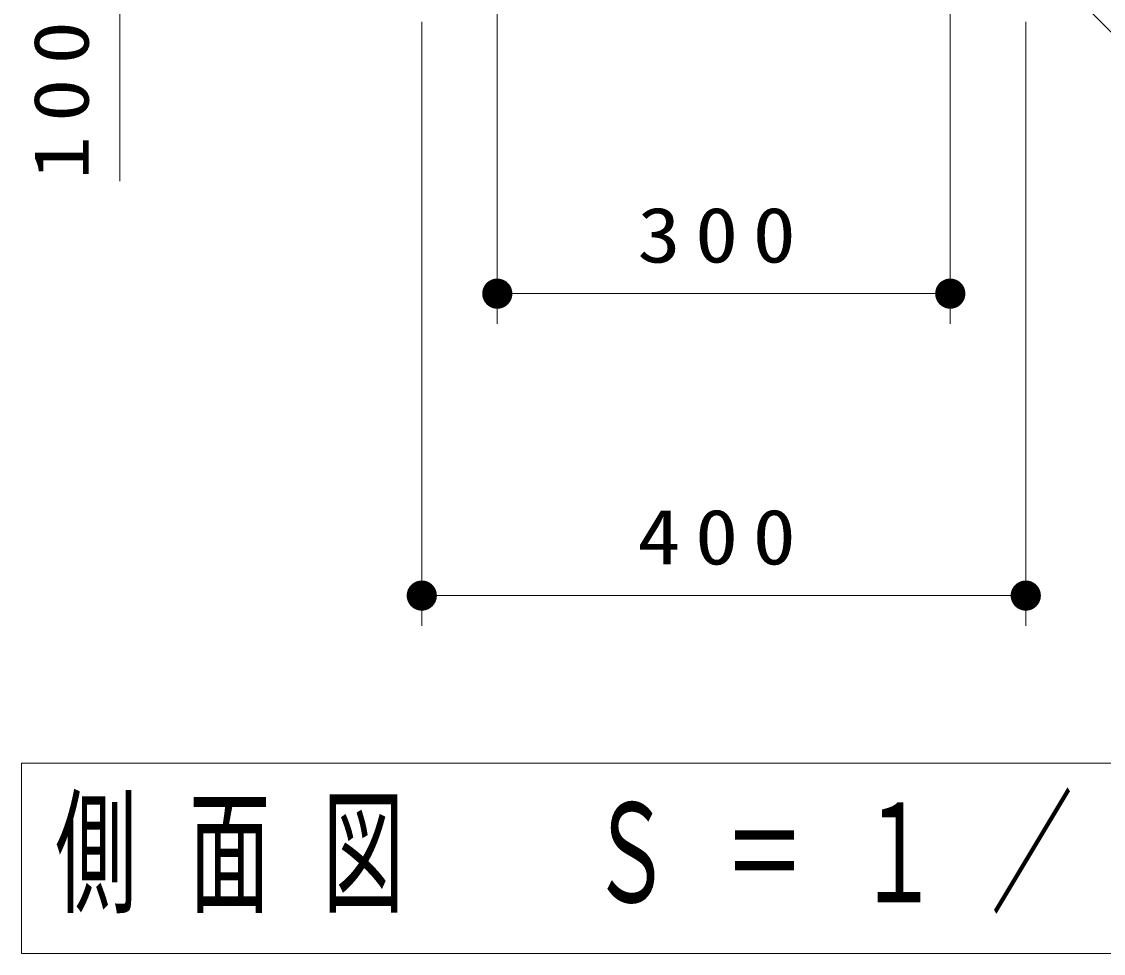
# Model space of a CAD drawing. Units: millimetres on the paper, scale 1:20. Extents: x -365 to 10, y -40 to 257.
# Drawn here: x -124.3 to -88.48, y 53.21 to 84.07 of the extents above; entities that cross this region are included whole.
import ezdxf

# ---------------------------------------------------------------- set-up
doc = ezdxf.new("R2010")
doc.units = ezdxf.units.MM
doc.layers.add('LY_1', color=7, linetype='Continuous', lineweight=25)
doc.styles.add('ＭＳ ゴシック', font='')
doc.styles.get('ＭＳ ゴシック').set_extended_font_data('MS Gothic')

# ---------------------------------------------------------------- blocks, each defined once
blk = doc.blocks.new('filled_dot')
at = {"color": 0, "linetype": 'Continuous', "lineweight": -2, "const_width": 1.25}
blk.add_lwpolyline([(-0.625, 0, 1), (0.625, 0, 1)], format="xyb", close=True, dxfattribs=at)

msp = doc.modelspace()

# ---------------------------------------------------------------- linework, layer by layer
at = {"layer": 'LY_1', "lineweight": 13}
for p, q in [((-108.548, 90.56), (-108.548, 74.06)), ((-93.548, 90.56), (-93.548, 74.06)), ((-121.048, 78.784), (-121.048, 90.06)), ((-111.048, 84.06), (-111.048, 64.06)), ((-91.048, 84.06), (-91.048, 64.06)), ((-93.548, 75.06), (-108.548, 75.06)), ((-91.048, 65.06), (-111.048, 65.06)), ((-77.798, 59.51), (-124.298, 59.51)), ((-124.298, 59.51), (-124.298, 53.21)), ((-124.298, 53.21), (-77.798, 53.21))]:
    msp.add_line(p, q, dxfattribs=at)
msp.add_lwpolyline([(-91.048, 86.553), (-83.977, 79.482), (-77.726, 79.482)], dxfattribs=at)

# ---------------------------------------------------------------- block references
at = {"layer": 'LY_1', "lineweight": 13, "xscale": 0.4, "yscale": 0.4}
for p in [(-108.548, 75.06), (-111.048, 65.06)]:
    msp.add_blockref('filled_dot', p, dxfattribs=at)
at = {"layer": 'LY_1', "lineweight": 13, "xscale": 0.4, "yscale": 0.4, "rotation": 180}
for p in [(-93.548, 75.06), (-91.048, 65.06)]:
    msp.add_blockref('filled_dot', p, dxfattribs=at)

# ---------------------------------------------------------------- texts
at = {"layer": 'LY_1', "insert": (-122.048, 81.701), "char_height": 1.833, "attachment_point": 8, "rotation": 90, "style": 'ＭＳ ゴシック'}
msp.add_mtext('\\T1.33;\\W1.15;100', dxfattribs=at)
at = {"layer": 'LY_1', "style": 'ＭＳ ゴシック'}
for s, insert, char_height, attachment_point in [('\\T1.33;\\W1.15;300', (-101.048, 76.06), 1.833, 8), ('\\T1.33;\\W1.15;400', (-101.048, 66.06), 1.833, 8), ('\\T1.64;\\W0.6;側面図\u3000Ｓ＝１／２０', (-101.048, 56.36), 3.299, 5)]:
    msp.add_mtext(s, dxfattribs=dict(at, insert=insert, char_height=char_height, attachment_point=attachment_point))

doc.saveas('drawing.dxf')
